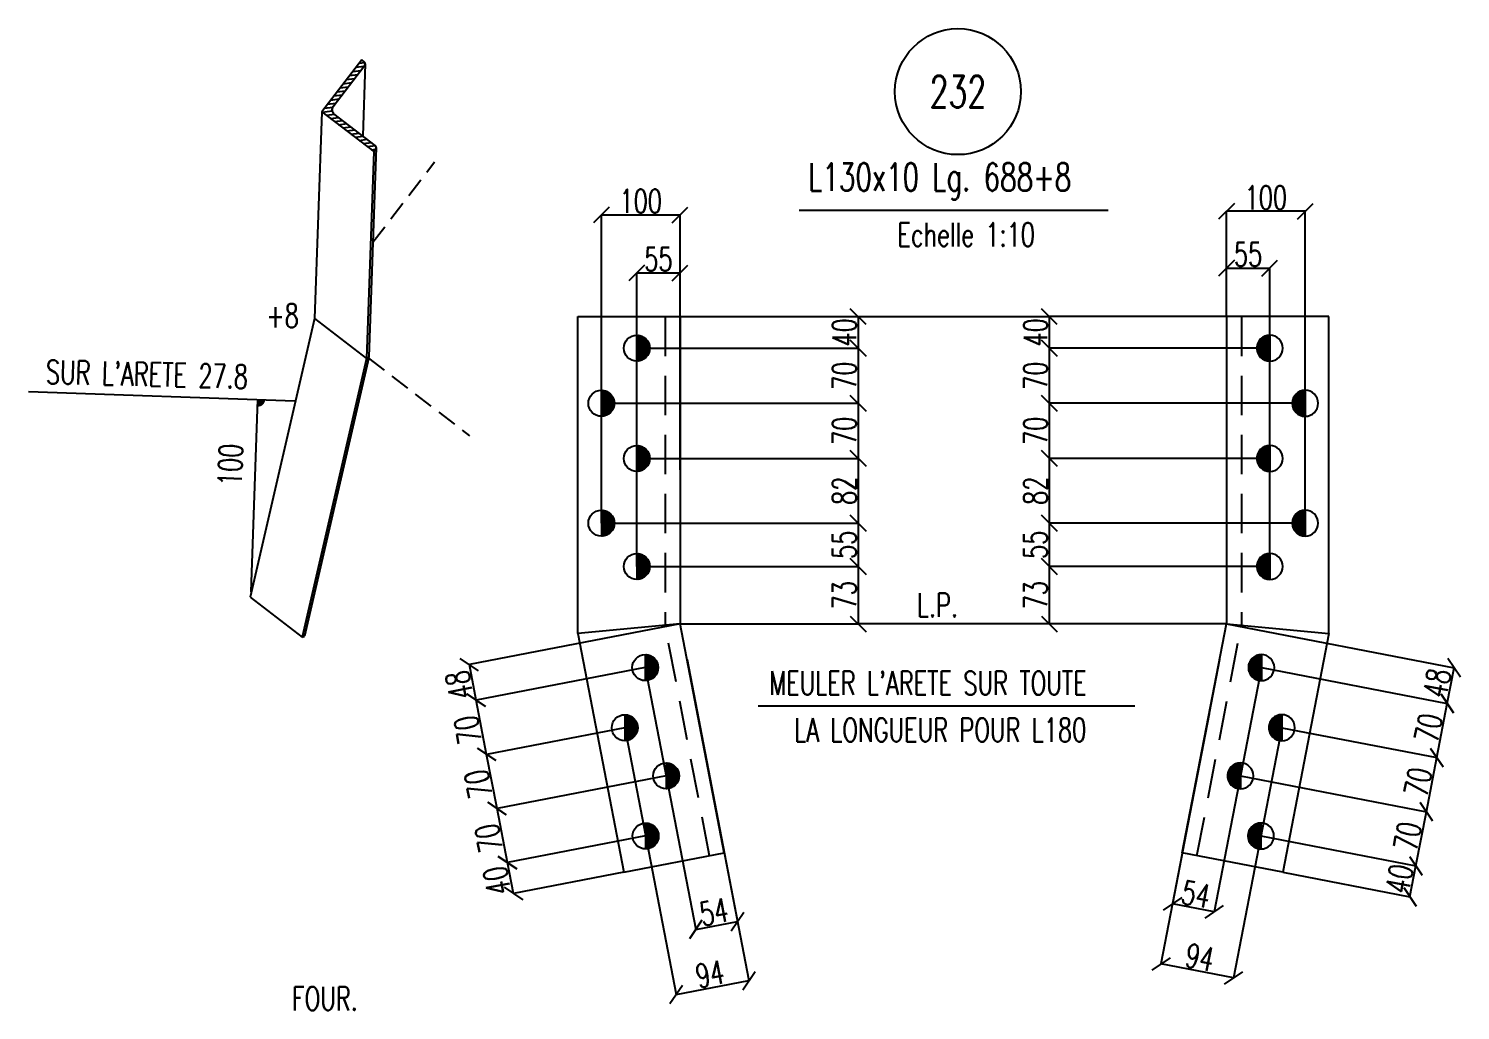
# Model space of a CAD drawing. Extents: x 512897 to 529117, y 6597 to 18077.
# Drawn here: x 522597 to 526234, y 9797 to 12290 of the extents above; entities that cross this region are included whole.
import ezdxf
from ezdxf.enums import TextEntityAlignment as Align

# ---------------------------------------------------------------- set-up
doc = ezdxf.new("R2010")
doc.units = 0
doc.header["$LTSCALE"] = 200
doc.header["$MEASUREMENT"] = 0
doc.linetypes.add('DASHED', pattern=[0.75, 0.5, -0.25])
doc.linetypes.add('DASHED2', pattern=[0.375, 0.25, -0.125])
doc.layers.get('0').update_dxf_attribs({"linetype": 'CONTINUOUS'})
for name, color, linetype in [('BOLLINI_1', 7, 'CONTINUOUS'), ('FORI', 2, 'CONTINUOUS'), ('LINEA_ANG', 2, 'CONTINUOUS'), ('LM', 7, 'CONTINUOUS'), ('LP', 3, 'CONTINUOUS'), ('LS', 7, 'CONTINUOUS'), ('TESTI_A_P', 7, 'CONTINUOUS'), ('TRAT-Y', 7, 'DASHED')]:
    doc.layers.add(name, color=color, linetype=linetype)
doc.styles.add('RQL', font='ROMANS8.SHX', dxfattribs={"width": 0.7})
doc.styles.add('RS', font='ROMANS8.shx', dxfattribs={"width": 0.7})
doc.dimstyles.new('TRATTO', dxfattribs={"dimscale": 0, "dimtxt": 60, "dimasz": 40, "dimexe": 0, "dimexo": 0, "dimgap": 5, "dimtad": 1, "dimrnd": 0.5, "dimdsep": 46, "dimtxsty": 'RS', "dimblk1": 'OBLIQUE', "dimblk2": 'OBLIQUE', "dimsah": 1, "dimcen": 0.09, "dimclrd": 2, "dimclre": 2, "dimclrt": 7, "dimadec": 0, "dimazin": 0, "dimtfac": 1, "dimtix": 1, "dimtmove": 2, "dimatfit": 3, "dimfxl": 1, "dimtolj": 1, "dimtzin": 0, "dimarcsym": 0})

# ---------------------------------------------------------------- blocks, each defined once
blk = doc.blocks.new('20')
at = {"color": 0}
for p, q in [((0, 0.98), (0.02, 1)), ((0, 0.94), (0.06, 1)), ((1, -0.01), (0, 0.99)), ((0, 0.89), (0.1, 0.99)), ((0, 0.85), (0.14, 0.99)), ((0, 0.8), (0.18, 0.98)), ((0, 0.76), (0.22, 0.98)), ((0, 0.71), (0.25, 0.97)), ((0, 0.67), (0.29, 0.96)), ((1, -0.05), (0, 0.95)), ((0, 0.62), (0.32, 0.95)), ((0, 0.58), (0.36, 0.93)), ((0, 0.53), (0.39, 0.92)), ((0, 0.49), (0.42, 0.91)), ((1, -0.09), (0, 0.9)), ((0, 0.44), (0.45, 0.89)), ((0, 0.4), (0.48, 0.88)), ((0.99, -0.13), (0, 0.86)), ((0, 0.35), (0.51, 0.86)), ((0, 0.31), (0.54, 0.84)), ((0, 0.26), (0.56, 0.83)), ((0.99, -0.17), (0, 0.81)), ((0, 0.22), (0.59, 0.81)), ((0, 0.17), (0.61, 0.79)), ((0.98, -0.21), (0, 0.77)), ((0, 0.13), (0.64, 0.77)), ((0, 0.08), (0.66, 0.75)), ((0, 0.04), (0.69, 0.73)), ((0.97, -0.25), (0, 0.72)), ((0, -0.01), (0.71, 0.7)), ((0.96, -0.28), (0, 0.68)), ((0, -0.05), (0.73, 0.68)), ((0, -0.1), (0.75, 0.66)), ((0.95, -0.32), (0, 0.63)), ((0, -0.14), (0.77, 0.63)), ((0, -0.19), (0.79, 0.61)), ((0.94, -0.35), (0, 0.59)), ((0, -0.23), (0.81, 0.58)), ((0, -0.28), (0.83, 0.56)), ((0.92, -0.38), (0, 0.54)), ((0, -0.32), (0.85, 0.53)), ((0.91, -0.41), (0, 0.5)), ((0, -0.36), (0.87, 0.5)), ((0, -0.41), (0.88, 0.47)), ((0.9, -0.44), (0, 0.45)), ((0, -0.45), (0.9, 0.44)), ((0.88, -0.47), (0, 0.41)), ((0, -0.5), (0.91, 0.41)), ((0, -0.54), (0.92, 0.38)), ((0.87, -0.5), (0, 0.36)), ((0, -0.59), (0.94, 0.35)), ((0.85, -0.53), (0, 0.32)), ((0, -0.63), (0.95, 0.31)), ((0, -0.68), (0.96, 0.28)), ((0.83, -0.56), (0, 0.27)), ((0, -0.72), (0.97, 0.25)), ((0.81, -0.58), (0, 0.23)), ((0, -0.77), (0.98, 0.21)), ((0.79, -0.61), (0, 0.18)), ((0, -0.81), (0.99, 0.17)), ((0.77, -0.63), (0, 0.14)), ((0, -0.86), (0.99, 0.13)), ((0.75, -0.66), (0, 0.09)), ((0, -0.9), (1, 0.09)), ((0.73, -0.68), (0, 0.05)), ((0, -0.95), (1, 0.05)), ((0.71, -0.7), (0, 0.01)), ((0, -0.99), (1, 0.01)), ((1, 0.04), (0.04, 1)), ((1, 0.09), (0.09, 1)), ((0.99, 0.14), (0.14, 0.99)), ((0.98, 0.19), (0.19, 0.98)), ((0.97, 0.25), (0.25, 0.97)), ((0.95, 0.31), (0.31, 0.95)), ((0.92, 0.38), (0.38, 0.92)), ((0.88, 0.47), (0.47, 0.88)), ((0.81, 0.59), (0.59, 0.81)), ((0.69, -0.73), (0, -0.04)), ((0.66, -0.75), (0, -0.08)), ((0.64, -0.77), (0, -0.13)), ((0.61, -0.79), (0, -0.17)), ((0.59, -0.81), (0, -0.22)), ((0.56, -0.83), (0, -0.26)), ((0.54, -0.84), (0, -0.31)), ((0.51, -0.86), (0, -0.35)), ((0.48, -0.88), (0, -0.4)), ((0.45, -0.89), (0, -0.44)), ((0.42, -0.91), (0, -0.49)), ((0.39, -0.92), (0, -0.53)), ((0.36, -0.93), (0, -0.58)), ((0.32, -0.95), (0, -0.62)), ((0.29, -0.96), (0, -0.67)), ((0.25, -0.97), (0, -0.71)), ((0.22, -0.98), (0, -0.76)), ((0.18, -0.98), (0, -0.8)), ((0.14, -0.99), (0, -0.85)), ((0.1, -0.99), (0, -0.89)), ((0.04, -1), (1, -0.04)), ((0.09, -1), (1, -0.09)), ((0.14, -0.99), (0.99, -0.14)), ((0.19, -0.98), (0.98, -0.19)), ((0.25, -0.97), (0.97, -0.25)), ((0.31, -0.95), (0.95, -0.31)), ((0.38, -0.92), (0.92, -0.38)), ((0.47, -0.88), (0.88, -0.47)), ((0.59, -0.81), (0.81, -0.59))]:
    blk.add_line(p, q, dxfattribs=at)
blk.add_line((0, 1), (0, -1))
blk.add_circle((0, 0), 1)
blk = doc.blocks.new('_OBLIQUE')
at = {"color": 0, "linetype": 'ByBlock'}
blk.add_line((-0.5, -0.5), (0.5, 0.5), dxfattribs=at)
blk = doc.blocks.new('*D259')
at = {"layer": 'LS', "color": 2, "lineweight": -2, "transparency": 16777216}
for p, q in [((524251.8, 11558.7), (524704, 11558.7)), ((524704, 11558.7), (524704, 11478.7)), ((524141.8, 11478.7), (524704, 11478.7))]:
    blk.add_line(p, q, dxfattribs=at)
at = {"layer": 'LS', "color": 2, "lineweight": -2, "transparency": 16777216, "xscale": 40, "yscale": 40, "zscale": 40}
for p, rotation in [((524704, 11558.7), 90), ((524704, 11478.7), 270)]:
    blk.add_blockref('_OBLIQUE', p, dxfattribs=dict(at, rotation=rotation))
at = {"layer": 'LS', "color": 7, "transparency": 16777216, "insert": (524669, 11518.7), "char_height": 60, "attachment_point": 5, "rotation": 90, "style": 'RS'}
blk.add_mtext('\\A1;40', dxfattribs=at)
blk = doc.blocks.new('*D260')
at = {"layer": 'LS', "color": 2, "lineweight": -2, "transparency": 16777216}
for p, q in [((524141.8, 11478.7), (524704, 11478.7)), ((524704, 11478.7), (524704, 11338.7)), ((524051.8, 11338.7), (524704, 11338.7))]:
    blk.add_line(p, q, dxfattribs=at)
at = {"layer": 'LS', "color": 2, "lineweight": -2, "transparency": 16777216, "xscale": 40, "yscale": 40, "zscale": 40}
for p, rotation in [((524704, 11478.7), 90), ((524704, 11338.7), 270)]:
    blk.add_blockref('_OBLIQUE', p, dxfattribs=dict(at, rotation=rotation))
at = {"layer": 'LS', "color": 7, "transparency": 16777216, "insert": (524669, 11408.7), "char_height": 60, "attachment_point": 5, "rotation": 90, "style": 'RS'}
blk.add_mtext('\\A1;70', dxfattribs=at)
blk = doc.blocks.new('*D261')
at = {"layer": 'LS', "color": 2, "lineweight": -2, "transparency": 16777216}
for p, q in [((524051.8, 11338.7), (524704, 11338.7)), ((524704, 11338.7), (524704, 11198.7)), ((524141.8, 11198.7), (524704, 11198.7))]:
    blk.add_line(p, q, dxfattribs=at)
at = {"layer": 'LS', "color": 2, "lineweight": -2, "transparency": 16777216, "xscale": 40, "yscale": 40, "zscale": 40}
for p, rotation in [((524704, 11338.7), 90), ((524704, 11198.7), 270)]:
    blk.add_blockref('_OBLIQUE', p, dxfattribs=dict(at, rotation=rotation))
at = {"layer": 'LS', "color": 7, "transparency": 16777216, "insert": (524669, 11268.7), "char_height": 60, "attachment_point": 5, "rotation": 90, "style": 'RS'}
blk.add_mtext('\\A1;70', dxfattribs=at)
blk = doc.blocks.new('*D262')
at = {"layer": 'LS', "color": 2, "lineweight": -2, "transparency": 16777216}
for p, q in [((524141.8, 11198.7), (524704, 11198.7)), ((524704, 11198.7), (524704, 11034.4)), ((524051.8, 11034.4), (524704, 11034.4))]:
    blk.add_line(p, q, dxfattribs=at)
at = {"layer": 'LS', "color": 2, "lineweight": -2, "transparency": 16777216, "xscale": 40, "yscale": 40, "zscale": 40}
for p, rotation in [((524704, 11198.7), 90), ((524704, 11034.4), 270)]:
    blk.add_blockref('_OBLIQUE', p, dxfattribs=dict(at, rotation=rotation))
at = {"layer": 'LS', "color": 7, "transparency": 16777216, "insert": (524669, 11116.5), "char_height": 60, "attachment_point": 5, "rotation": 90, "style": 'RS'}
blk.add_mtext('\\A1;82', dxfattribs=at)
blk = doc.blocks.new('*D263')
at = {"layer": 'LS', "color": 2, "lineweight": -2, "transparency": 16777216}
for p, q in [((524051.8, 11034.4), (524704, 11034.4)), ((524704, 11034.4), (524704, 10924.4)), ((524141.8, 10924.4), (524704, 10924.4))]:
    blk.add_line(p, q, dxfattribs=at)
at = {"layer": 'LS', "color": 2, "lineweight": -2, "transparency": 16777216, "xscale": 40, "yscale": 40, "zscale": 40}
for p, rotation in [((524704, 11034.4), 90), ((524704, 10924.4), 270)]:
    blk.add_blockref('_OBLIQUE', p, dxfattribs=dict(at, rotation=rotation))
at = {"layer": 'LS', "color": 7, "transparency": 16777216, "insert": (524669, 10979.4), "char_height": 60, "attachment_point": 5, "rotation": 90, "style": 'RS'}
blk.add_mtext('\\A1;55', dxfattribs=at)
blk = doc.blocks.new('*D264')
at = {"layer": 'LS', "color": 2, "lineweight": -2, "transparency": 16777216}
for p, q in [((524141.8, 10924.4), (524704, 10924.4)), ((524704, 10924.4), (524704, 10778.4)), ((524251.9, 10778.4), (524704, 10778.4))]:
    blk.add_line(p, q, dxfattribs=at)
at = {"layer": 'LS', "color": 2, "lineweight": -2, "transparency": 16777216, "xscale": 40, "yscale": 40, "zscale": 40}
for p, rotation in [((524704, 10924.4), 90), ((524704, 10778.4), 270)]:
    blk.add_blockref('_OBLIQUE', p, dxfattribs=dict(at, rotation=rotation))
at = {"layer": 'LS', "color": 7, "transparency": 16777216, "insert": (524669, 10851.4), "char_height": 60, "attachment_point": 5, "rotation": 90, "style": 'RS'}
blk.add_mtext('\\A1;73', dxfattribs=at)
blk = doc.blocks.new('*D265')
at = {"layer": 'LS', "color": 2, "lineweight": -2, "transparency": 16777216}
for p, q in [((525677.5, 11558.7), (525189.5, 11558.7)), ((525189.5, 11558.7), (525189.5, 11478.7)), ((525749.5, 11478.7), (525189.5, 11478.7))]:
    blk.add_line(p, q, dxfattribs=at)
at = {"layer": 'LS', "color": 2, "lineweight": -2, "transparency": 16777216, "xscale": 40, "yscale": 40, "zscale": 40}
for p, rotation in [((525189.5, 11558.7), 90), ((525189.5, 11478.7), 270)]:
    blk.add_blockref('_OBLIQUE', p, dxfattribs=dict(at, rotation=rotation))
at = {"layer": 'LS', "color": 7, "transparency": 16777216, "insert": (525154.5, 11518.7), "char_height": 60, "attachment_point": 5, "rotation": 90, "style": 'RS'}
blk.add_mtext('\\A1;40', dxfattribs=at)
blk = doc.blocks.new('*D266')
at = {"layer": 'LS', "color": 2, "lineweight": -2, "transparency": 16777216}
for p, q in [((525749.5, 11478.7), (525189.5, 11478.7)), ((525189.5, 11478.7), (525189.5, 11338.7)), ((525839.5, 11338.7), (525189.5, 11338.7))]:
    blk.add_line(p, q, dxfattribs=at)
at = {"layer": 'LS', "color": 2, "lineweight": -2, "transparency": 16777216, "xscale": 40, "yscale": 40, "zscale": 40}
for p, rotation in [((525189.5, 11478.7), 90), ((525189.5, 11338.7), 270)]:
    blk.add_blockref('_OBLIQUE', p, dxfattribs=dict(at, rotation=rotation))
at = {"layer": 'LS', "color": 7, "transparency": 16777216, "insert": (525154.5, 11408.7), "char_height": 60, "attachment_point": 5, "rotation": 90, "style": 'RS'}
blk.add_mtext('\\A1;70', dxfattribs=at)
blk = doc.blocks.new('*D267')
at = {"layer": 'LS', "color": 2, "lineweight": -2, "transparency": 16777216}
for p, q in [((525839.5, 11338.7), (525189.5, 11338.7)), ((525189.5, 11338.7), (525189.5, 11198.7)), ((525749.5, 11198.7), (525189.5, 11198.7))]:
    blk.add_line(p, q, dxfattribs=at)
at = {"layer": 'LS', "color": 2, "lineweight": -2, "transparency": 16777216, "xscale": 40, "yscale": 40, "zscale": 40}
for p, rotation in [((525189.5, 11338.7), 90), ((525189.5, 11198.7), 270)]:
    blk.add_blockref('_OBLIQUE', p, dxfattribs=dict(at, rotation=rotation))
at = {"layer": 'LS', "color": 7, "transparency": 16777216, "insert": (525154.5, 11268.7), "char_height": 60, "attachment_point": 5, "rotation": 90, "style": 'RS'}
blk.add_mtext('\\A1;70', dxfattribs=at)
blk = doc.blocks.new('*D268')
at = {"layer": 'LS', "color": 2, "lineweight": -2, "transparency": 16777216}
for p, q in [((525749.5, 11198.7), (525189.5, 11198.7)), ((525189.5, 11198.7), (525189.5, 11034.4)), ((525839.5, 11034.4), (525189.5, 11034.4))]:
    blk.add_line(p, q, dxfattribs=at)
at = {"layer": 'LS', "color": 2, "lineweight": -2, "transparency": 16777216, "xscale": 40, "yscale": 40, "zscale": 40}
for p, rotation in [((525189.5, 11198.7), 90), ((525189.5, 11034.4), 270)]:
    blk.add_blockref('_OBLIQUE', p, dxfattribs=dict(at, rotation=rotation))
at = {"layer": 'LS', "color": 7, "transparency": 16777216, "insert": (525154.5, 11116.5), "char_height": 60, "attachment_point": 5, "rotation": 90, "style": 'RS'}
blk.add_mtext('\\A1;82', dxfattribs=at)
blk = doc.blocks.new('*D269')
at = {"layer": 'LS', "color": 2, "lineweight": -2, "transparency": 16777216}
for p, q in [((525839.5, 11034.4), (525189.5, 11034.4)), ((525189.5, 11034.4), (525189.5, 10924.4)), ((525749.5, 10924.4), (525189.5, 10924.4))]:
    blk.add_line(p, q, dxfattribs=at)
at = {"layer": 'LS', "color": 2, "lineweight": -2, "transparency": 16777216, "xscale": 40, "yscale": 40, "zscale": 40}
for p, rotation in [((525189.5, 11034.4), 90), ((525189.5, 10924.4), 270)]:
    blk.add_blockref('_OBLIQUE', p, dxfattribs=dict(at, rotation=rotation))
at = {"layer": 'LS', "color": 7, "transparency": 16777216, "insert": (525154.5, 10979.4), "char_height": 60, "attachment_point": 5, "rotation": 90, "style": 'RS'}
blk.add_mtext('\\A1;55', dxfattribs=at)
blk = doc.blocks.new('*D270')
at = {"layer": 'LS', "color": 2, "lineweight": -2, "transparency": 16777216}
for p, q in [((525749.5, 10924.4), (525189.5, 10924.4)), ((525189.5, 10924.4), (525189.5, 10778.6)), ((525639.5, 10778.6), (525189.5, 10778.6))]:
    blk.add_line(p, q, dxfattribs=at)
at = {"layer": 'LS', "color": 2, "lineweight": -2, "transparency": 16777216, "xscale": 40, "yscale": 40, "zscale": 40}
for p, rotation in [((525189.5, 10924.4), 90), ((525189.5, 10778.6), 270)]:
    blk.add_blockref('_OBLIQUE', p, dxfattribs=dict(at, rotation=rotation))
at = {"layer": 'LS', "color": 7, "transparency": 16777216, "insert": (525154.5, 10851.5), "char_height": 60, "attachment_point": 5, "rotation": 90, "style": 'RS'}
blk.add_mtext('\\A1;73', dxfattribs=at)
blk = doc.blocks.new('*D271')
at = {"layer": 'LS', "color": 2, "lineweight": -2, "transparency": 16777216}
for p, q in [((524164.3, 10240.1), (523813.5, 10172.4)), ((523828.7, 10093.9), (523813.5, 10172.4)), ((524108.7, 10147.9), (523828.7, 10093.9))]:
    blk.add_line(p, q, dxfattribs=at)
at = {"layer": 'LS', "color": 2, "lineweight": -2, "transparency": 16777216, "xscale": 40, "yscale": 40, "zscale": 40}
for p, rotation in [((523813.5, 10172.4), 100.9154326101312), ((523828.7, 10093.9), 280.9154326101312)]:
    blk.add_blockref('_OBLIQUE', p, dxfattribs=dict(at, rotation=rotation))
at = {"layer": 'LS', "color": 7, "transparency": 16777216, "insert": (523786.7, 10126.5), "char_height": 60, "attachment_point": 5, "rotation": 100.9154, "style": 'RS'}
blk.add_mtext('\\A1;40', dxfattribs=at)
blk = doc.blocks.new('*D272')
at = {"layer": 'LS', "color": 2, "lineweight": -2, "transparency": 16777216}
for p, q in [((524216.3, 10392.7), (523787, 10309.9)), ((523813.5, 10172.4), (523787, 10309.9)), ((524164.3, 10240.1), (523813.5, 10172.4))]:
    blk.add_line(p, q, dxfattribs=at)
at = {"layer": 'LS', "color": 2, "lineweight": -2, "transparency": 16777216, "xscale": 40, "yscale": 40, "zscale": 40}
for p, rotation in [((523787, 10309.9), 100.9154326101312), ((523813.5, 10172.4), 280.9154326101312)]:
    blk.add_blockref('_OBLIQUE', p, dxfattribs=dict(at, rotation=rotation))
at = {"layer": 'LS', "color": 7, "transparency": 16777216, "insert": (523765.9, 10234.5), "char_height": 60, "attachment_point": 5, "rotation": 100.9154, "style": 'RS'}
blk.add_mtext('\\A1;70', dxfattribs=at)
blk = doc.blocks.new('*D273')
at = {"layer": 'LS', "color": 2, "lineweight": -2, "transparency": 16777216}
for p, q in [((524111.3, 10515), (523760.5, 10447.4)), ((523787, 10309.9), (523760.5, 10447.4)), ((524216.3, 10392.7), (523787, 10309.9))]:
    blk.add_line(p, q, dxfattribs=at)
at = {"layer": 'LS', "color": 2, "lineweight": -2, "transparency": 16777216, "xscale": 40, "yscale": 40, "zscale": 40}
for p, rotation in [((523760.5, 10447.4), 100.9154326101312), ((523787, 10309.9), 280.9154326101312)]:
    blk.add_blockref('_OBLIQUE', p, dxfattribs=dict(at, rotation=rotation))
at = {"layer": 'LS', "color": 7, "transparency": 16777216, "insert": (523739.4, 10372), "char_height": 60, "attachment_point": 5, "rotation": 100.9154, "style": 'RS'}
blk.add_mtext('\\A1;70', dxfattribs=at)
blk = doc.blocks.new('*D274')
at = {"layer": 'LS', "color": 2, "lineweight": -2, "transparency": 16777216}
for p, q in [((524163.3, 10667.6), (523734, 10584.8)), ((523760.5, 10447.4), (523734, 10584.8)), ((524111.3, 10515), (523760.5, 10447.4))]:
    blk.add_line(p, q, dxfattribs=at)
at = {"layer": 'LS', "color": 2, "lineweight": -2, "transparency": 16777216, "xscale": 40, "yscale": 40, "zscale": 40}
for p, rotation in [((523734, 10584.8), 100.9154326101312), ((523760.5, 10447.4), 280.9154326101312)]:
    blk.add_blockref('_OBLIQUE', p, dxfattribs=dict(at, rotation=rotation))
at = {"layer": 'LS', "color": 7, "transparency": 16777216, "insert": (523712.9, 10509.5), "char_height": 60, "attachment_point": 5, "rotation": 100.9154, "style": 'RS'}
blk.add_mtext('\\A1;70', dxfattribs=at)
blk = doc.blocks.new('*D275')
at = {"layer": 'LS', "color": 2, "lineweight": -2, "transparency": 16777216}
for p, q in [((524251.9, 10778.4), (523716.6, 10675.2)), ((523734, 10584.8), (523716.6, 10675.2)), ((524163.3, 10667.6), (523734, 10584.8))]:
    blk.add_line(p, q, dxfattribs=at)
at = {"layer": 'LS', "color": 2, "lineweight": -2, "transparency": 16777216, "xscale": 40, "yscale": 40, "zscale": 40}
for p, rotation in [((523716.6, 10675.2), 100.9154326101312), ((523734, 10584.8), 280.9154326101312)]:
    blk.add_blockref('_OBLIQUE', p, dxfattribs=dict(at, rotation=rotation))
at = {"layer": 'LS', "color": 7, "transparency": 16777216, "insert": (523690.9, 10623.4), "char_height": 60, "attachment_point": 5, "rotation": 100.9154, "style": 'RS'}
blk.add_mtext('\\A1;48', dxfattribs=at)
blk = doc.blocks.new('*D276')
at = {"layer": 'LS', "color": 2, "lineweight": -2, "transparency": 16777216}
for p, q in [((525727.1, 10240.1), (526120.8, 10164.1)), ((525782.6, 10147.9), (526105.6, 10085.6)), ((526105.6, 10085.6), (526120.8, 10164.1))]:
    blk.add_line(p, q, dxfattribs=at)
at = {"layer": 'LS', "color": 2, "lineweight": -2, "transparency": 16777216, "xscale": 40, "yscale": 40, "zscale": 40}
for p, rotation in [((526120.8, 10164.1), 79.08456738986877), ((526105.6, 10085.6), 259.0845673898688)]:
    blk.add_blockref('_OBLIQUE', p, dxfattribs=dict(at, rotation=rotation))
at = {"layer": 'LS', "color": 7, "transparency": 16777216, "insert": (526078.8, 10131.5), "char_height": 60, "attachment_point": 5, "rotation": 79.0846, "style": 'RS'}
blk.add_mtext('\\A1;40', dxfattribs=at)
blk = doc.blocks.new('*D277')
at = {"layer": 'LS', "color": 2, "lineweight": -2, "transparency": 16777216}
for p, q in [((525675.1, 10392.7), (526147.3, 10301.6)), ((526120.8, 10164.1), (526147.3, 10301.6)), ((525727.1, 10240.1), (526120.8, 10164.1))]:
    blk.add_line(p, q, dxfattribs=at)
at = {"layer": 'LS', "color": 2, "lineweight": -2, "transparency": 16777216, "xscale": 40, "yscale": 40, "zscale": 40}
for p, rotation in [((526147.3, 10301.6), 79.08456738986877), ((526120.8, 10164.1), 259.0845673898688)]:
    blk.add_blockref('_OBLIQUE', p, dxfattribs=dict(at, rotation=rotation))
at = {"layer": 'LS', "color": 7, "transparency": 16777216, "insert": (526099.6, 10239.5), "char_height": 60, "attachment_point": 5, "rotation": 79.0846, "style": 'RS'}
blk.add_mtext('\\A1;70', dxfattribs=at)
blk = doc.blocks.new('*D278')
at = {"layer": 'LS', "color": 2, "lineweight": -2, "transparency": 16777216}
for p, q in [((525780.1, 10515), (526173.8, 10439.1)), ((526147.3, 10301.6), (526173.8, 10439.1)), ((525675.1, 10392.7), (526147.3, 10301.6))]:
    blk.add_line(p, q, dxfattribs=at)
at = {"layer": 'LS', "color": 2, "lineweight": -2, "transparency": 16777216, "xscale": 40, "yscale": 40, "zscale": 40}
for p, rotation in [((526173.8, 10439.1), 79.08456738986877), ((526147.3, 10301.6), 259.0845673898688)]:
    blk.add_blockref('_OBLIQUE', p, dxfattribs=dict(at, rotation=rotation))
at = {"layer": 'LS', "color": 7, "transparency": 16777216, "insert": (526126.2, 10377), "char_height": 60, "attachment_point": 5, "rotation": 79.0846, "style": 'RS'}
blk.add_mtext('\\A1;70', dxfattribs=at)
blk = doc.blocks.new('*D279')
at = {"layer": 'LS', "color": 2, "lineweight": -2, "transparency": 16777216}
for p, q in [((525728.1, 10667.6), (526200.3, 10576.5)), ((526173.8, 10439.1), (526200.3, 10576.5)), ((525780.1, 10515), (526173.8, 10439.1))]:
    blk.add_line(p, q, dxfattribs=at)
at = {"layer": 'LS', "color": 2, "lineweight": -2, "transparency": 16777216, "xscale": 40, "yscale": 40, "zscale": 40}
for p, rotation in [((526200.3, 10576.5), 79.08456738986877), ((526173.8, 10439.1), 259.0845673898688)]:
    blk.add_blockref('_OBLIQUE', p, dxfattribs=dict(at, rotation=rotation))
at = {"layer": 'LS', "color": 7, "transparency": 16777216, "insert": (526152.7, 10514.4), "char_height": 60, "attachment_point": 5, "rotation": 79.0846, "style": 'RS'}
blk.add_mtext('\\A1;70', dxfattribs=at)
blk = doc.blocks.new('*D280')
at = {"layer": 'LS', "color": 2, "lineweight": -2, "transparency": 16777216}
for p, q in [((525639.4, 10778.4), (526217.7, 10666.9)), ((525728.1, 10667.6), (526200.3, 10576.5)), ((526200.3, 10576.5), (526217.7, 10666.9))]:
    blk.add_line(p, q, dxfattribs=at)
at = {"layer": 'LS', "color": 2, "lineweight": -2, "transparency": 16777216, "xscale": 40, "yscale": 40, "zscale": 40}
for p, rotation in [((526217.7, 10666.9), 79.08456738986877), ((526200.3, 10576.5), 259.0845673898688)]:
    blk.add_blockref('_OBLIQUE', p, dxfattribs=dict(at, rotation=rotation))
at = {"layer": 'LS', "color": 7, "transparency": 16777216, "insert": (526174.6, 10628.3), "char_height": 60, "attachment_point": 5, "rotation": 79.0846, "style": 'RS'}
blk.add_mtext('\\A1;48', dxfattribs=at)
blk = doc.blocks.new('*D281')
at = {"layer": 'LS', "color": 2, "lineweight": -2, "transparency": 16777216}
for p, q in [((524141.8, 10924.4), (524141.8, 11669.6)), ((524141.8, 11669.6), (524251.8, 11669.6)), ((524251.8, 11558.7), (524251.8, 11669.6))]:
    blk.add_line(p, q, dxfattribs=at)
at = {"layer": 'LS', "color": 2, "lineweight": -2, "transparency": 16777216, "xscale": 40, "yscale": 40, "zscale": 40, "rotation": 180}
blk.add_blockref('_OBLIQUE', (524141.8, 11669.6), dxfattribs=at)
at = {"layer": 'LS', "color": 2, "lineweight": -2, "transparency": 16777216, "xscale": 40, "yscale": 40, "zscale": 40}
blk.add_blockref('_OBLIQUE', (524251.8, 11669.6), dxfattribs=at)
at = {"layer": 'LS', "color": 7, "transparency": 16777216, "insert": (524196.8, 11704.6), "char_height": 60, "attachment_point": 5, "style": 'RS'}
blk.add_mtext('\\A1;55', dxfattribs=at)
blk = doc.blocks.new('*D282')
at = {"layer": 'LS', "color": 2, "lineweight": -2, "transparency": 16777216}
for p, q in [((524051.8, 11034.4), (524051.8, 11817)), ((524051.8, 11817), (524251.8, 11817)), ((524251.8, 11169.7), (524251.8, 11817))]:
    blk.add_line(p, q, dxfattribs=at)
at = {"layer": 'LS', "color": 2, "lineweight": -2, "transparency": 16777216, "xscale": 40, "yscale": 40, "zscale": 40, "rotation": 180}
blk.add_blockref('_OBLIQUE', (524051.8, 11817), dxfattribs=at)
at = {"layer": 'LS', "color": 2, "lineweight": -2, "transparency": 16777216, "xscale": 40, "yscale": 40, "zscale": 40}
blk.add_blockref('_OBLIQUE', (524251.8, 11817), dxfattribs=at)
at = {"layer": 'LS', "color": 7, "transparency": 16777216, "insert": (524151.8, 11852), "char_height": 60, "attachment_point": 5, "style": 'RS'}
blk.add_mtext('\\A1;100', dxfattribs=at)
blk = doc.blocks.new('*D283')
at = {"layer": 'LS', "color": 2, "lineweight": -2, "transparency": 16777216}
for p, q in [((524163.3, 10667.6), (524291.5, 10002.6)), ((524269.4, 10688.1), (524397.6, 10023)), ((524291.5, 10002.6), (524397.6, 10023))]:
    blk.add_line(p, q, dxfattribs=at)
at = {"layer": 'LS', "color": 2, "lineweight": -2, "transparency": 16777216, "xscale": 40, "yscale": 40, "zscale": 40}
for p, rotation in [((524397.6, 10023), 10.91543261013017), ((524291.5, 10002.6), 190.9154326101302)]:
    blk.add_blockref('_OBLIQUE', p, dxfattribs=dict(at, rotation=rotation))
at = {"layer": 'LS', "color": 7, "transparency": 16777216, "insert": (524338, 10047.1), "char_height": 60, "attachment_point": 5, "rotation": 10.9154, "style": 'RS'}
blk.add_mtext('\\A1;54', dxfattribs=at)
blk = doc.blocks.new('*D284')
at = {"layer": 'LS', "color": 2, "lineweight": -2, "transparency": 16777216}
for p, q in [((524295.9, 10550.6), (524426.6, 9872.9)), ((524111.3, 10515), (524241.9, 9837.3)), ((524241.9, 9837.3), (524426.6, 9872.9))]:
    blk.add_line(p, q, dxfattribs=at)
at = {"layer": 'LS', "color": 2, "lineweight": -2, "transparency": 16777216, "xscale": 40, "yscale": 40, "zscale": 40}
for p, rotation in [((524426.6, 9872.9), 10.91543261012825), ((524241.9, 9837.3), 190.9154326101282)]:
    blk.add_blockref('_OBLIQUE', p, dxfattribs=dict(at, rotation=rotation))
at = {"layer": 'LS', "color": 7, "transparency": 16777216, "insert": (524327.6, 9889.5), "char_height": 60, "attachment_point": 5, "rotation": 10.9154, "style": 'RS'}
blk.add_mtext('\\A1;94', dxfattribs=at)
blk = doc.blocks.new('*D285')
at = {"layer": 'LS', "color": 2, "lineweight": -2, "transparency": 16777216}
for p, q in [((525622, 10688.1), (525502.4, 10067.9)), ((525728.1, 10667.6), (525608.5, 10047.4)), ((525608.5, 10047.4), (525502.4, 10067.9))]:
    blk.add_line(p, q, dxfattribs=at)
at = {"layer": 'LS', "color": 2, "lineweight": -2, "transparency": 16777216, "xscale": 40, "yscale": 40, "zscale": 40}
for p, rotation in [((525502.4, 10067.9), 169.0845673898724), ((525608.5, 10047.4), 349.0845673898724)]:
    blk.add_blockref('_OBLIQUE', p, dxfattribs=dict(at, rotation=rotation))
at = {"layer": 'LS', "color": 7, "transparency": 16777216, "insert": (525562.1, 10092), "char_height": 60, "attachment_point": 5, "rotation": 349.0846, "style": 'RS'}
blk.add_mtext('\\A1;54', dxfattribs=at)
blk = doc.blocks.new('*D286')
at = {"layer": 'LS', "color": 2, "lineweight": -2, "transparency": 16777216}
for p, q in [((525595.5, 10550.6), (525473, 9915.2)), ((525780.1, 10515), (525657.6, 9879.6)), ((525657.6, 9879.6), (525473, 9915.2))]:
    blk.add_line(p, q, dxfattribs=at)
at = {"layer": 'LS', "color": 2, "lineweight": -2, "transparency": 16777216, "xscale": 40, "yscale": 40, "zscale": 40}
for p, rotation in [((525473, 9915.2), 169.0845673898724), ((525657.6, 9879.6), 349.0845673898724)]:
    blk.add_blockref('_OBLIQUE', p, dxfattribs=dict(at, rotation=rotation))
at = {"layer": 'LS', "color": 7, "transparency": 16777216, "insert": (525571.9, 9931.8), "char_height": 60, "attachment_point": 5, "rotation": 349.0846, "style": 'RS'}
blk.add_mtext('\\A1;94', dxfattribs=at)
blk = doc.blocks.new('*D287')
at = {"layer": 'LS', "color": 2, "lineweight": -2, "transparency": 16777216}
for p, q in [((525639.5, 11558.7), (525639.5, 11681.7)), ((525639.5, 11681.7), (525749.5, 11681.7)), ((525749.5, 10924.4), (525749.5, 11681.7))]:
    blk.add_line(p, q, dxfattribs=at)
at = {"layer": 'LS', "color": 2, "lineweight": -2, "transparency": 16777216, "xscale": 40, "yscale": 40, "zscale": 40, "rotation": 180}
blk.add_blockref('_OBLIQUE', (525639.5, 11681.7), dxfattribs=at)
at = {"layer": 'LS', "color": 2, "lineweight": -2, "transparency": 16777216, "xscale": 40, "yscale": 40, "zscale": 40}
blk.add_blockref('_OBLIQUE', (525749.5, 11681.7), dxfattribs=at)
at = {"layer": 'LS', "color": 7, "transparency": 16777216, "insert": (525694.5, 11716.7), "char_height": 60, "attachment_point": 5, "style": 'RS'}
blk.add_mtext('\\A1;55', dxfattribs=at)
blk = doc.blocks.new('*D288')
at = {"layer": 'LS', "color": 2, "lineweight": -2, "transparency": 16777216}
for p, q in [((525639.5, 11558.7), (525639.5, 11826.1)), ((525839.5, 11826.1), (525639.5, 11826.1)), ((525839.5, 11034.4), (525839.5, 11826.1))]:
    blk.add_line(p, q, dxfattribs=at)
at = {"layer": 'LS', "color": 2, "lineweight": -2, "transparency": 16777216, "xscale": 40, "yscale": 40, "zscale": 40, "rotation": 180}
blk.add_blockref('_OBLIQUE', (525639.5, 11826.1), dxfattribs=at)
at = {"layer": 'LS', "color": 2, "lineweight": -2, "transparency": 16777216, "xscale": 40, "yscale": 40, "zscale": 40}
blk.add_blockref('_OBLIQUE', (525839.5, 11826.1), dxfattribs=at)
at = {"layer": 'LS', "color": 7, "transparency": 16777216, "insert": (525739.5, 11861.1), "char_height": 60, "attachment_point": 5, "style": 'RS'}
blk.add_mtext('\\A1;100', dxfattribs=at)
blk = doc.blocks.new('xxx')
blk.add_circle((0, 0), 8)
at = {"color": 3, "style": 'RQL', "width": 0.7}
blk.add_attdef('POS', text='', height=4, dxfattribs=at).set_placement((0, 0), align=Align.MIDDLE)
at = {"color": 3, "style": 'RQL', "width": 0.7, "flags": 1}
blk.add_attdef('POS1', (-0.39, -5.42), '', height=2, dxfattribs=at)
at = {"style": 'RQL', "width": 0.7, "flags": 1}
blk.add_attdef('TIPO', (-0.39, -8.66), '', height=2, dxfattribs=at)

msp = doc.modelspace()

# ---------------------------------------------------------------- hatches: boundary and pattern name
at = {"layer": 'LS'}
h = msp.add_hatch(dxfattribs=at)
h.set_pattern_fill('_U', color=6, scale=9.25, angle=7.479712, style=0, pattern_type=0)
h.set_pattern_definition([(7.47971, (534702.594, 6478.983), (-1.20412, 9.171292), [])])
edge = h.paths.add_edge_path()
edge.add_line((523341.72, 12079.003), (523473.777, 11977.597))
edge.add_line((523473.777, 11977.597), (523478.847, 11984.2))
edge.add_arc((523473.712, 11988.143), 6.475, -37.520288, 52.479712)
edge.add_line((523477.655, 11993.279), (523372.743, 12073.84))
edge.add_arc((523380.63, 12084.111), 12.95, 142.479712, 232.479712, ccw=False)
edge.add_line((523370.359, 12091.998), (523450.92, 12196.911))
edge.add_arc((523445.785, 12200.854), 6.475, -37.520288, 52.479712)
edge.add_line((523449.728, 12205.99), (523443.125, 12211.06))
edge.add_line((523443.125, 12211.06), (523341.72, 12079.003))

# ---------------------------------------------------------------- linework, layer by layer
at = {"layer": 'LINEA_ANG'}
for p, q in [((523991.846, 11558.658), (524251.846, 11558.658)), ((523991.846, 10754.041), (523991.846, 11558.658)), ((524251.846, 11558.658), (524251.846, 10778.568)), ((525899.525, 11558.658), (525639.525, 11558.658)), ((525639.525, 11558.658), (525639.525, 10778.568)), ((525899.525, 10754.041), (525899.525, 11558.658)), ((524364.04, 10197.11), (524251.939, 10778.4)), ((525527.331, 10197.11), (525639.432, 10778.4)), ((523991.846, 10754.041), (524108.744, 10147.877)), ((525899.525, 10754.041), (525782.627, 10147.877)), ((524108.744, 10147.877), (524364.04, 10197.11)), ((525782.627, 10147.877), (525527.331, 10197.11))]:
    msp.add_line(p, q, dxfattribs=at)
at = {"layer": 'LP', "color": 2}
msp.add_line((524704.039, 11558.658), (525189.525, 11558.658), dxfattribs=at)
at = {"layer": 'LS', "color": 2}
for p, q in [((523443.125, 12211.06), (523341.72, 12079.003)), ((523370.359, 12091.998), (523450.92, 12196.911)), ((523449.728, 12205.99), (523443.125, 12211.06)), ((523452.258, 12200.691), (523445.872, 12017.685)), ((523341.72, 12079.003), (523323.408, 11554.221)), ((523341.72, 12079.003), (523473.777, 11977.597)), ((523477.655, 11993.279), (523372.743, 12073.84)), ((523473.777, 11977.597), (523455.465, 11452.815)), ((523480.183, 11987.918), (523461.659, 11457.06)), ((523473.777, 11977.597), (523478.847, 11984.2)), ((523323.408, 11554.221), (523160.053, 10846.493)), ((523323.408, 11554.221), (523455.465, 11452.815)), ((523461.344, 11455.279), (523297.989, 10747.551)), ((523455.465, 11452.815), (523292.111, 10745.088)), ((523460.323, 11453.342), (523455.465, 11452.815)), ((523160.053, 10846.493), (523292.111, 10745.088)), ((525189.525, 10778.568), (524704.039, 10778.4)), ((523292.111, 10745.088), (523297.989, 10747.551))]:
    msp.add_line(p, q, dxfattribs=at)
at = {"layer": 'LS', "color": 6, "linetype": 'DASHED2'}
for p, q in [((523471.792, 11747.458), (523628.354, 11951.343)), ((523460.323, 11453.342), (523717.244, 11256.055))]:
    msp.add_line(p, q, dxfattribs=at)
at = {"layer": 'LS', "color": 6}
for p, q in [((524554.381, 11829.416), (525339.183, 11829.416)), ((522597.223, 11368.407), (523273.211, 11344.819)), ((523162.418, 10859.936), (523179.452, 11348.091)), ((524251.939, 10778.4), (523991.846, 10754.041)), ((525639.525, 10778.568), (525899.525, 10754.041))]:
    msp.add_line(p, q, dxfattribs=at)
at = {"layer": 'LS', "const_width": 18.037}
msp.add_lwpolyline([(523179.153, 11339.094, 0.41421356), (523188.959, 11348.239)], format="xyb", dxfattribs=at)
at = {"layer": 'LS', "color": 6}
msp.add_lwpolyline([(524450.109, 10570.551), (525406.428, 10570.551)], dxfattribs=at)
at = {"layer": 'LS', "color": 2}
for centre, radius, start, end in [((523445.785, 12200.854), 6.475, 322.479712, 52.479712), ((523380.63, 12084.111), 12.95, 142.479712, 232.479712), ((523473.712, 11988.143), 6.475, 322.479712, 52.479712), ((523455.188, 11457.286), 6.475, 322.479712, 358.001502)]:
    msp.add_arc(centre, radius, start, end, dxfattribs=at)
at = {"layer": 'TRAT-Y'}
for p, q in [((524213.846, 11558.658), (524213.846, 10775.252)), ((525677.525, 11558.658), (525677.525, 10775.252)), ((524326.727, 10189.915), (524213.846, 10775.252)), ((525564.643, 10189.915), (525677.525, 10775.252))]:
    msp.add_line(p, q, dxfattribs=at)

# ---------------------------------------------------------------- block references
at = {"layer": 'BOLLINI_1', "xscale": 19.9980000000018, "yscale": 19.9980000000018, "zscale": 19.9980000000018}
msp.add_blockref('xxx', (524957.452, 12129.933), dxfattribs=at).add_auto_attribs({'POS': '232'})
at = {"layer": 'FORI', "yscale": 33, "zscale": 33}
for p, xscale in [((524141.846, 11478.658), 33), ((525749.525, 11478.658), -33), ((524051.846, 11338.658), 33), ((525839.525, 11338.658), -33), ((524141.846, 11198.658), 33), ((525749.525, 11198.658), -33), ((524051.846, 11034.401), 33), ((525839.525, 11034.401), -33), ((524141.846, 10924.401), 33), ((525749.525, 10924.401), -33)]:
    msp.add_blockref('20', p, dxfattribs=dict(at, xscale=xscale))
at = {"layer": 'FORI', "color": 2, "yscale": 33, "zscale": 33}
for p, xscale in [((524163.294, 10667.609), 33), ((525728.076, 10667.609), -33), ((524111.252, 10514.994), 33), ((525780.119, 10514.994), -33), ((524216.315, 10392.675), 33), ((525675.056, 10392.675), -33), ((524164.273, 10240.059), 33), ((525727.098, 10240.059), -33)]:
    msp.add_blockref('20', p, dxfattribs=dict(at, xscale=xscale))

# ---------------------------------------------------------------- texts
at = {"layer": 'LM', "style": 'RS', "width": 0.7}
msp.add_text('FOUR.', height=60, dxfattribs=at).set_placement((523265.934, 9797.368))
at = {"layer": 'LS', "color": 2, "style": 'RS', "width": 0.7}
msp.add_text('L130x10 Lg. 688+8', height=70, dxfattribs=at).set_placement((524577.445, 11878.534))
at = {"layer": 'LS', "color": 7, "style": 'RS', "width": 0.7}
for s, p in [('Echelle 1:10', (524803.81, 11736.892)), ('L.P.', (524853.45, 10796.464)), ("MEULER L'ARETE SUR TOUTE", (524478.049, 10598.145)), ('LA LONGUEUR POUR L180', (524541.883, 10479.412))]:
    msp.add_text(s, height=60, dxfattribs=at).set_placement(p)
msp.add_text("SUR L'ARETE 27.8", height=60, rotation=358.595302, dxfattribs=at).set_placement((522640.626, 11388.606))
at = {"layer": 'TESTI_A_P', "insert": (523242.028, 11561.362), "char_height": 60, "attachment_point": 5, "style": 'RS'}
msp.add_mtext('+8', dxfattribs=at)
at = {"layer": 'TESTI_A_P', "insert": (523109.598, 11182.368), "char_height": 60, "attachment_point": 5, "rotation": 88.001502, "style": 'RS'}
msp.add_mtext('100', dxfattribs=at)

# ---------------------------------------------------------------- dimensions: what is measured, and where the dimension line sits
at = {"layer": 'LS'}
for base, p1, p2, picture, middle in [((524251.846, 11817.017), (524051.846, 11034.401), (524251.846, 11169.658), '*D282', (524151.846, 11852.017)), ((525639.525, 11826.065), (525839.525, 11034.401), (525639.525, 11558.658), '*D288', (525739.525, 11861.065)), ((525749.525, 11681.725), (525639.525, 11558.658), (525749.525, 10924.401), '*D287', (525694.525, 11716.725)), ((524251.846, 11669.615), (524141.846, 10924.401), (524251.846, 11558.658), '*D281', (524196.846, 11704.615))]:
    dim = msp.add_linear_dim(base=base, p1=p1, p2=p2, dimstyle='TRATTO', override={"dimscale": 1, "dimlfac": 0.5}, dxfattribs=at)
    dim.commit()
    dim.dimension.update_dxf_attribs({"geometry": picture, "text_midpoint": middle})
for base, p1, p2, angle, picture, middle in [((524704.039, 11478.658), (524251.846, 11558.658), (524141.846, 11478.658), 90, '*D259', (524669.039, 11518.658)), ((525189.525, 11478.658), (525677.525, 11558.658), (525749.525, 11478.658), 90, '*D265', (525154.525, 11518.658)), ((524704.039, 11338.658), (524141.846, 11478.658), (524051.846, 11338.658), 90, '*D260', (524669.039, 11408.658)), ((525189.525, 11338.658), (525749.525, 11478.658), (525839.525, 11338.658), 90, '*D266', (525154.525, 11408.658)), ((524704.039, 11198.658), (524051.846, 11338.658), (524141.846, 11198.658), 90, '*D261', (524669.039, 11268.658)), ((525189.525, 11198.658), (525839.525, 11338.658), (525749.525, 11198.658), 90, '*D267', (525154.525, 11268.658)), ((524704.039, 11034.401), (524141.846, 11198.658), (524051.846, 11034.401), 90, '*D262', (524669.039, 11116.529)), ((525189.525, 11034.401), (525749.525, 11198.658), (525839.525, 11034.401), 90, '*D268', (525154.525, 11116.529)), ((524704.039, 10924.401), (524051.846, 11034.401), (524141.846, 10924.401), 90, '*D263', (524669.039, 10979.401)), ((525189.525, 10924.401), (525839.525, 11034.401), (525749.525, 10924.401), 90, '*D269', (525154.525, 10979.401)), ((523733.984, 10584.817), (524111.252, 10514.994), (524163.294, 10667.609), 100.915433, '*D274', (523712.872, 10509.456)), ((526200.289, 10576.544), (525780.119, 10514.994), (525728.076, 10667.609), 79.084567, '*D279', (526152.667, 10514.438)), ((523760.494, 10447.35), (524216.315, 10392.675), (524111.252, 10514.994), 100.915433, '*D273', (523739.383, 10371.989)), ((526173.778, 10439.077), (525675.056, 10392.675), (525780.119, 10514.994), 79.084567, '*D278', (526126.157, 10376.971)), ((523787.005, 10309.883), (524164.273, 10240.059), (524216.315, 10392.675), 100.915433, '*D272', (523765.893, 10234.522)), ((526147.268, 10301.61), (525727.098, 10240.059), (525675.056, 10392.675), 79.084567, '*D277', (526099.646, 10239.504)), ((523813.515, 10172.416), (524108.744, 10147.877), (524164.273, 10240.059), 100.915433, '*D271', (523786.723, 10126.512)), ((526120.758, 10164.143), (525782.627, 10147.877), (525727.098, 10240.059), 79.084567, '*D276', (526078.817, 10131.494))]:
    dim = msp.add_linear_dim(base=base, p1=p1, p2=p2, angle=angle, dimstyle='TRATTO', override={"dimscale": 1, "dimlfac": 0.5}, dxfattribs=at)
    dim.commit()
    dim.dimension.update_dxf_attribs({"geometry": picture, "text_midpoint": middle})
for base, p1, p2, angle, text, picture, middle in [((524704.039, 10778.4), (524141.846, 10924.401), (524251.939, 10778.4), 90, '73', '*D264', (524669.039, 10851.4)), ((525189.525, 10778.568), (525749.525, 10924.401), (525639.525, 10778.568), 90, '73', '*D270', (525154.525, 10851.484)), ((523716.563, 10675.153), (524163.294, 10667.609), (524251.939, 10778.4), 100.915433, '48', '*D275', (523690.907, 10623.358)), ((526217.71, 10666.879), (525728.076, 10667.609), (525639.432, 10778.4), 79.084567, '48', '*D280', (526174.633, 10628.339))]:
    dim = msp.add_linear_dim(base=base, p1=p1, p2=p2, angle=angle, text=text, dimstyle='TRATTO', override={"dimscale": 1, "dimlfac": 0.5}, dxfattribs=at)
    dim.commit()
    dim.dimension.update_dxf_attribs({"geometry": picture, "text_midpoint": middle})
for p1, p2, distance, picture, middle in [((524163.294, 10667.609), (524269.36, 10688.064), -677.309, '*D283', (524337.954, 10047.149)), ((525728.076, 10667.609), (525622.011, 10688.064), 631.597, '*D285', (525562.072, 10092.033)), ((524111.252, 10514.994), (524295.87, 10550.597), -690.16, '*D284', (524327.622, 9889.489)), ((525780.119, 10514.994), (525595.5, 10550.597), 647.108, '*D286', (525571.901, 9931.762))]:
    dim = msp.add_aligned_dim(p1=p1, p2=p2, distance=distance, dimstyle='TRATTO', override={"dimscale": 1, "dimlfac": 0.5}, dxfattribs=at)
    dim.commit()
    dim.dimension.update_dxf_attribs({"geometry": picture, "text_midpoint": middle})

doc.saveas('drawing.dxf')
